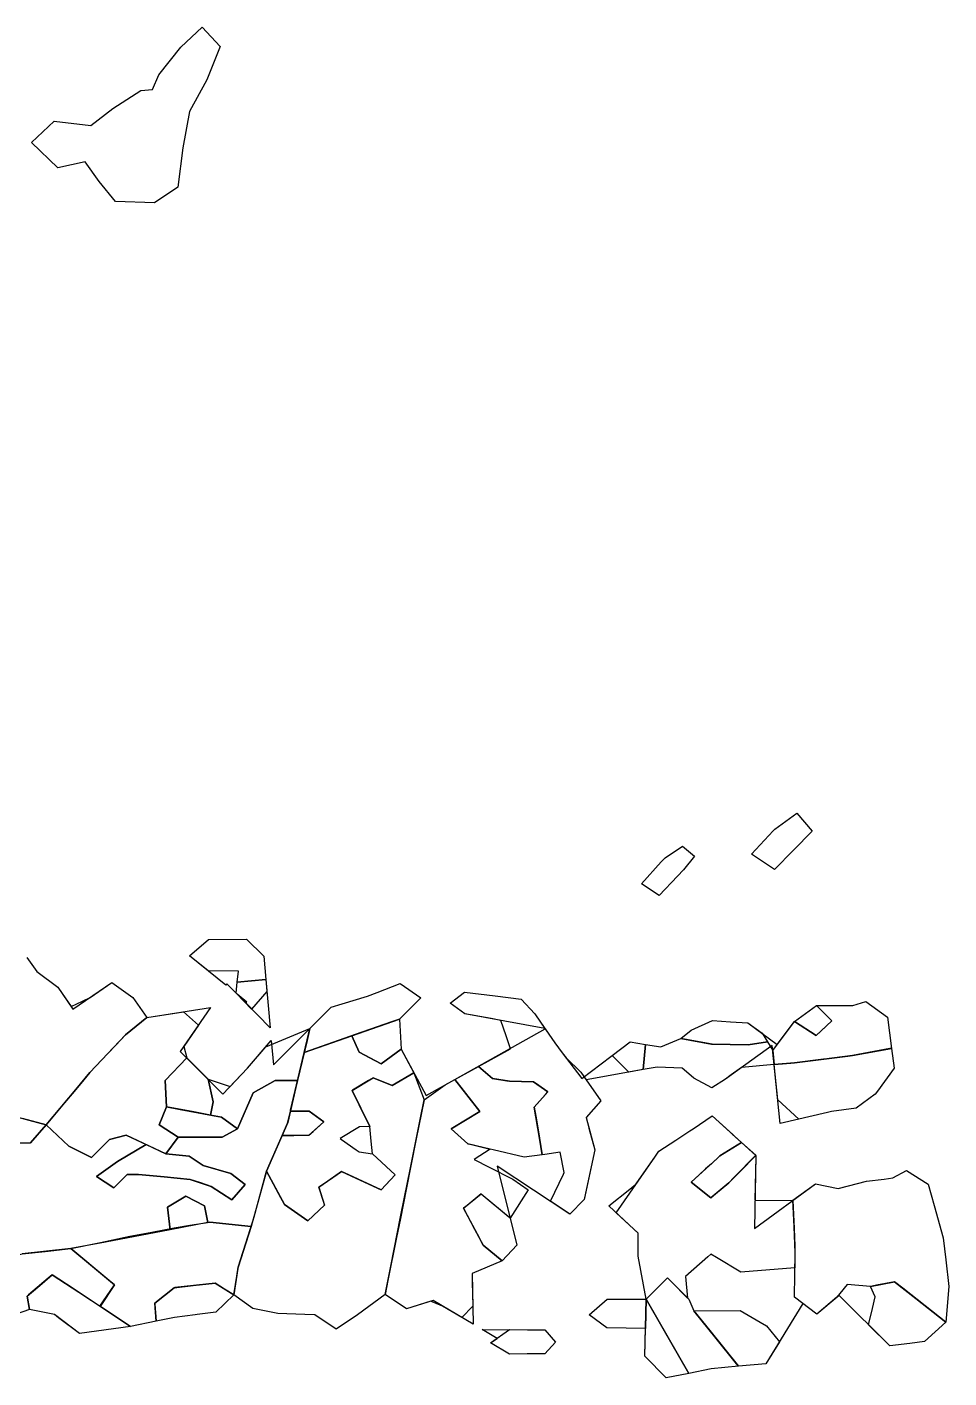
# Model space of a CAD drawing. Header units: metres. Extents: x 469759 to 470079, y 4349683 to 4349873.
# Drawn here: x 469949 to 470078.9, y 4349682.7 to 4349873.1 of the extents above; entities that cross this region are included whole.
import ezdxf

# ---------------------------------------------------------------- set-up
doc = ezdxf.new("R2010")
doc.units = ezdxf.units.M
for name, color, linetype in [('0.500-1.000', 4, 'Continuous'), ('1.000-1.500', 5, 'Continuous'), ('综合图_历史矿块', 7, 'Continuous')]:
    doc.layers.add(name, color=color, linetype=linetype)

msp = doc.modelspace()

# ---------------------------------------------------------------- linework, layer by layer
at = {"layer": '0.500-1.000', "color": 4, "lineweight": 30}
for points in [[(469983.26, 4349732.01), (469979.72, 4349735.63), (469979.97, 4349735.66), (469978.6, 4349736.77), (469977.17, 4349738.24), (469977.03, 4349738.04), (469971.88, 4349742.2), (469974.58, 4349744.46), (469979.92, 4349744.53), (469982.35, 4349742.15), (469982.65, 4349738.83), (469983.26, 4349732.01)], [(470008.61, 4349735.49), (470010.65, 4349737.08), (470014.99, 4349736.53), (470018.63, 4349736.07), (470020.58, 4349734.02), (470021.37, 4349732.84), (470021.97, 4349731.95), (470010.72, 4349733.99), (470008.61, 4349735.49)], [(470051.73, 4349714.04), (470051.5, 4349703.74), (470060.1, 4349710.06), (470063.32, 4349709.4), (470067.33, 4349710.41), (470069.81, 4349710.72), (470071.02, 4349710.87), (470072.93, 4349711.93), (470075.98, 4349710.01), (470076.83, 4349706.99), (470078.13, 4349702.41), (470078.49, 4349699.34), (470078.93, 4349695.58), (470078.47, 4349690.56), (470075.48, 4349687.84), (470073.42, 4349687.56), (470070.58, 4349687.19), (470063.44, 4349694.32), (470060.31, 4349691.68), (470058.33, 4349693.17), (470053.13, 4349684.68), (470049.26, 4349684.33), (470045.4, 4349683.97), (470042.25, 4349683.33), (470039.09, 4349682.68), (470036.09, 4349685.74), (470036.17, 4349689.64), (470030.71, 4349689.75), (470028.22, 4349691.57), (470030.78, 4349693.8), (470036.25, 4349693.78), (470035.12, 4349699.87), (470035.12, 4349703.09), (470032.05, 4349705.94), (470037.47, 4349713.82), (470038.04, 4349714.66), (470040.45, 4349716.22), (470042.43, 4349717.5), (470042.86, 4349717.78), (470045.55, 4349719.63), (470048.46, 4349717), (470048.44, 4349716.99), (470049.69, 4349715.88), (470051.73, 4349714.04)], [(470023.49, 4349687.74), (470021.99, 4349686.1), (470019.47, 4349686.07), (470016.98, 4349686.05), (470014.31, 4349687.61), (470015.25, 4349688.26), (470013.12, 4349689.52), (470019.54, 4349689.48), (470021.97, 4349689.46), (470023.49, 4349687.74)]]:
    msp.add_lwpolyline(points, close=True, dxfattribs=at)
msp.add_lwpolyline([(469948.98, 4349741.94), (469950.37, 4349739.99), (469953.34, 4349737.75), (469955.46, 4349734.65), (469960.94, 4349738.42), (469963.9, 4349736.33), (469965.89, 4349733.5), (469974.85, 4349734.88), (469970.6, 4349728.7), (469976.6, 4349722.7), (469980.07, 4349726.34), (469983.42, 4349730.26), (469983.73, 4349726.82), (469991.87, 4349734.96), (469993.42, 4349735.42), (469996.98, 4349736.48), (469998.34, 4349737.01), (470001.58, 4349738.28), (470004.5, 4349736.26), (470001.5, 4349733.26), (470001.73, 4349729.01), (470005.27, 4349722.48), (470009.29, 4349724.73), (470022.03, 4349731.88), (470023.36, 4349729.9), (470024.41, 4349728.52), (470027.19, 4349724.87), (470034, 4349730.04), (470036.15, 4349729.7), (470038.3, 4349729.37), (470041.13, 4349730.54), (470042.59, 4349731.71), (470045.6, 4349733.06), (470048.15, 4349732.9), (470050.56, 4349732.75), (470054.74, 4349729.7), (470057.14, 4349732.94), (470060.25, 4349735.19), (470060.33, 4349735.19), (470065.37, 4349735.19), (470067.22, 4349735.76), (470070.27, 4349733.53), (470070.85, 4349729.14), (470071.21, 4349726.37), (470068.85, 4349723.1), (470068.54, 4349722.68), (470065.87, 4349720.72), (470062.36, 4349720.22), (470061.81, 4349720.09), (470055.13, 4349718.54), (470054.02, 4349729.54), (470047.42, 4349724.81), (470045.49, 4349723.57), (470042.97, 4349724.93), (470041.34, 4349726.34), (470037.81, 4349726.51), (470035.81, 4349726.15), (470027.78, 4349724.71), (470029.85, 4349721.73), (470027.79, 4349719.4), (470029, 4349714.84), (470027.54, 4349707.85), (470025.5, 4349705.79), (470015.25, 4349712.53), (470018.02, 4349701.42), (470015.97, 4349699.18), (470011.72, 4349697.39), (470011.88, 4349690.25), (470006.23, 4349693.59), (470002.47, 4349692.43), (469999.46, 4349694.44), (469995.59, 4349691.6), (469995.58, 4349691.59), (469992.57, 4349689.54), (469989.58, 4349691.59), (469988.14, 4349691.64), (469984.33, 4349691.76), (469982.23, 4349692.18), (469980.8, 4349692.47), (469978.13, 4349694.38), (469975.59, 4349691.97), (469972.98, 4349691.63), (469972.7, 4349691.59), (469969.8, 4349691.22), (469967.19, 4349690.67), (469963.59, 4349689.93), (469956.37, 4349688.93), (469952.85, 4349691.63), (469949.35, 4349692.34), (469945.58, 4349691.02)], dxfattribs=at)
at = {"layer": '1.000-1.500', "color": 5, "lineweight": 30}
for points in [[(469977.03, 4349738.04), (469971.88, 4349742.2), (469974.58, 4349744.46), (469979.92, 4349744.53), (469982.35, 4349742.15), (469982.65, 4349738.83), (469983.26, 4349732.01), (469979.72, 4349735.63), (469979.97, 4349735.66), (469978.6, 4349736.77), (469977.17, 4349738.24), (469977.03, 4349738.04)], [(470008.61, 4349735.49), (470010.65, 4349737.08), (470014.99, 4349736.53), (470018.63, 4349736.07), (470020.58, 4349734.02), (470021.37, 4349732.84), (470021.97, 4349731.95), (470010.72, 4349733.99), (470008.61, 4349735.49)], [(470028.22, 4349691.57), (470030.78, 4349693.8), (470036.25, 4349693.78), (470035.12, 4349699.87), (470035.12, 4349703.09), (470032.05, 4349705.94), (470037.47, 4349713.82), (470038.04, 4349714.66), (470040.45, 4349716.22), (470042.43, 4349717.5), (470042.86, 4349717.78), (470045.55, 4349719.63), (470048.46, 4349717), (470048.44, 4349716.99), (470049.69, 4349715.88), (470051.73, 4349714.04), (470051.5, 4349703.74), (470060.1, 4349710.06), (470063.32, 4349709.4), (470067.33, 4349710.41), (470069.81, 4349710.72), (470071.02, 4349710.87), (470072.93, 4349711.93), (470075.98, 4349710.01), (470076.83, 4349706.99), (470078.13, 4349702.41), (470078.49, 4349699.34), (470078.93, 4349695.58), (470078.47, 4349690.56), (470075.48, 4349687.84), (470073.42, 4349687.56), (470070.58, 4349687.19), (470063.44, 4349694.32), (470060.31, 4349691.68), (470058.33, 4349693.17), (470053.13, 4349684.68), (470049.26, 4349684.33), (470045.4, 4349683.97), (470042.25, 4349683.33), (470039.09, 4349682.68), (470036.09, 4349685.74), (470036.17, 4349689.64), (470030.71, 4349689.75), (470028.22, 4349691.57)], [(470013.12, 4349689.52), (470019.54, 4349689.48), (470021.97, 4349689.46), (470023.49, 4349687.74), (470021.99, 4349686.1), (470019.47, 4349686.07), (470016.98, 4349686.05), (470014.31, 4349687.61), (470015.25, 4349688.26), (470013.12, 4349689.52)]]:
    msp.add_lwpolyline(points, close=True, dxfattribs=at)
msp.add_lwpolyline([(469948.98, 4349741.94), (469950.37, 4349739.99), (469953.34, 4349737.75), (469955.46, 4349734.65), (469960.94, 4349738.42), (469963.9, 4349736.33), (469965.89, 4349733.5), (469974.85, 4349734.88), (469970.6, 4349728.7), (469976.6, 4349722.7), (469980.07, 4349726.34), (469983.42, 4349730.26), (469983.73, 4349726.82), (469991.87, 4349734.96), (469993.42, 4349735.42), (469996.98, 4349736.48), (469998.34, 4349737.01), (470001.58, 4349738.28), (470004.5, 4349736.26), (470001.5, 4349733.26), (470001.73, 4349729.01), (470005.27, 4349722.48), (470009.29, 4349724.73), (470022.03, 4349731.88), (470023.36, 4349729.9), (470024.41, 4349728.52), (470027.19, 4349724.87), (470034, 4349730.04), (470036.15, 4349729.7), (470038.3, 4349729.37), (470041.13, 4349730.54), (470042.59, 4349731.71), (470045.6, 4349733.06), (470048.15, 4349732.9), (470050.56, 4349732.75), (470054.74, 4349729.7), (470057.14, 4349732.94), (470060.25, 4349735.19), (470060.33, 4349735.19), (470065.37, 4349735.19), (470067.22, 4349735.76), (470070.27, 4349733.53), (470070.85, 4349729.14), (470071.21, 4349726.37), (470068.85, 4349723.1), (470068.54, 4349722.68), (470065.87, 4349720.72), (470062.36, 4349720.22), (470061.81, 4349720.09), (470055.13, 4349718.54), (470054.02, 4349729.54), (470047.42, 4349724.81), (470045.49, 4349723.57), (470042.97, 4349724.93), (470041.34, 4349726.34), (470037.81, 4349726.51), (470035.81, 4349726.15), (470027.78, 4349724.71), (470029.85, 4349721.73), (470027.79, 4349719.4), (470029, 4349714.84), (470027.54, 4349707.85), (470025.5, 4349705.79), (470015.25, 4349712.53), (470018.02, 4349701.42), (470015.97, 4349699.18), (470011.72, 4349697.39), (470011.88, 4349690.25), (470006.23, 4349693.59), (470002.47, 4349692.43), (469999.46, 4349694.44), (469995.59, 4349691.6), (469995.58, 4349691.59), (469992.57, 4349689.54), (469989.58, 4349691.59), (469988.14, 4349691.64), (469984.33, 4349691.76), (469982.23, 4349692.18), (469980.8, 4349692.47), (469978.13, 4349694.38), (469975.59, 4349691.97), (469972.98, 4349691.63), (469972.7, 4349691.59), (469969.8, 4349691.22), (469967.19, 4349690.67), (469963.59, 4349689.93), (469956.37, 4349688.93), (469952.85, 4349691.63), (469949.35, 4349692.34), (469945.58, 4349691.02)], dxfattribs=at)
at = {"layer": '综合图_历史矿块', "color": 9}
for points in [[(469949.64, 4349856.82), (469952.82, 4349859.82), (469957.97, 4349859.24), (469961.07, 4349861.61), (469965.06, 4349864.13), (469966.69, 4349864.28), (469967.58, 4349866.35), (469970.69, 4349870.27), (469973.66, 4349873.1), (469976.23, 4349870.34), (469974.35, 4349865.66), (469971.91, 4349861.19), (469970.97, 4349856.09), (469970.23, 4349850.53), (469966.96, 4349848.33), (469961.49, 4349848.53), (469959.16, 4349851.34), (469957.18, 4349854.11), (469953.35, 4349853.24), (469949.64, 4349856.82)], [(470059.67, 4349759.76), (470057.04, 4349757.09), (470054.34, 4349754.34), (470051.1, 4349756.53), (470054.15, 4349759.79), (470054.4, 4349760.05), (470057.49, 4349762.29), (470059.67, 4349759.76)], [(470043.05, 4349756.21), (470041.53, 4349754.3), (470040.67, 4349753.39), (470038.08, 4349750.68), (470035.6, 4349752.32), (470038.38, 4349755.41), (470038.92, 4349756), (470041.38, 4349757.62), (470043.05, 4349756.21)], [(469974.58, 4349744.46), (469979.92, 4349744.53), (469982.35, 4349742.15), (469982.65, 4349738.83), (469978.62, 4349738.47), (469978.79, 4349740.02), (469974.52, 4349740.07), (469971.88, 4349742.2), (469974.58, 4349744.46)], [(469982.65, 4349738.83), (469982.8, 4349737.17), (469980.65, 4349734.68), (469978.46, 4349736.92), (469978.62, 4349738.47), (469982.65, 4349738.83)], [(470004.5, 4349736.26), (470001.5, 4349733.26), (470000.35, 4349732.86), (469995.23, 4349731.07), (469988.06, 4349728.56), (469988.87, 4349731.96), (469991.87, 4349734.96), (469993.42, 4349735.42), (469996.98, 4349736.48), (469998.34, 4349737.01), (470001.58, 4349738.28), (470004.5, 4349736.26)], [(470014.99, 4349736.53), (470018.63, 4349736.07), (470020.58, 4349734.02), (470021.37, 4349732.84), (470023.36, 4349729.9), (470024.41, 4349728.52), (470024.97, 4349727.79), (470027.04, 4349725.77), (470027.88, 4349724.56), (470029.85, 4349721.73), (470027.79, 4349719.4), (470028.19, 4349717.89), (470029, 4349714.84), (470028.14, 4349710.69), (470027.54, 4349707.85), (470025.5, 4349705.79), (470022.79, 4349707.58), (470024.61, 4349711.4), (470024.72, 4349711.62), (470024.12, 4349714.49), (470021.99, 4349714.19), (470021.6, 4349714.13), (470021.23, 4349716.49), (470020.49, 4349720.85), (470022.07, 4349722.62), (470022.41, 4349723), (470020.64, 4349724.24), (470020.38, 4349724.43), (470017.01, 4349724.51), (470014.62, 4349724.87), (470012.61, 4349726.59), (470017.15, 4349729.08), (470016.52, 4349730.9), (470015.76, 4349733.08), (470014.4, 4349733.33), (470010.72, 4349733.99), (470008.61, 4349735.49), (470010.65, 4349737.08), (470014.99, 4349736.53)], [(470070.27, 4349733.53), (470070.85, 4349729.14), (470070.6, 4349729.1), (470065.32, 4349728.13), (470061.33, 4349727.62), (470061.25, 4349727.61), (470057.17, 4349727.08), (470054.29, 4349726.85), (470054.09, 4349728.83), (470057.14, 4349732.94), (470060.22, 4349730.95), (470060.82, 4349731.51), (470062.44, 4349733), (470060.35, 4349735.08), (470060.25, 4349735.19), (470060.33, 4349735.19), (470065.37, 4349735.19), (470067.22, 4349735.76), (470070.27, 4349733.53)], [(469973.15, 4349732.41), (469971.09, 4349729.41), (469971.52, 4349727.78), (469968.46, 4349724.61), (469968.64, 4349720.9), (469967.6, 4349718.34), (469970.31, 4349716.6), (469968.57, 4349714.27), (469962.98, 4349716.9), (469960.6, 4349716.28), (469958.09, 4349713.75), (469954.89, 4349715.34), (469951.69, 4349718.38), (469955.86, 4349723.34), (469957.85, 4349725.74), (469962.88, 4349731.06), (469965.89, 4349733.5), (469971.06, 4349734.3), (469973.15, 4349732.41)], [(470062.44, 4349733), (470060.22, 4349730.95), (470057.14, 4349732.94), (470060.25, 4349735.19), (470062.44, 4349733)], [(469988.87, 4349731.96), (469988.47, 4349730.26), (469987.13, 4349724.62), (469983.96, 4349724.62), (469980.89, 4349722.86), (469978.64, 4349717.8), (469976.4, 4349719.45), (469974.87, 4349719.74), (469975.22, 4349721.61), (469974.52, 4349724.78), (469977.64, 4349723.78), (469980.07, 4349726.34), (469982.66, 4349729.37), (469988.87, 4349731.96)], [(470001.73, 4349729.01), (469998.92, 4349726.97), (469995.81, 4349728.58), (469994.78, 4349730.91), (470001.5, 4349733.26), (470001.73, 4349729.01)], [(470048.15, 4349732.9), (470050.56, 4349732.75), (470052.59, 4349731.27), (470053.34, 4349730.04), (470050.61, 4349729.63), (470048.07, 4349729.67), (470047.92, 4349729.68), (470045.54, 4349729.72), (470041.13, 4349730.54), (470042.59, 4349731.71), (470045.6, 4349733.06), (470048.15, 4349732.9)], [(469995.81, 4349728.58), (469998.01, 4349727.44), (469998.92, 4349726.97), (470001.73, 4349729.01), (470003.51, 4349725.71), (470000.47, 4349723.91), (469997.77, 4349725), (469997.13, 4349724.61), (469994.86, 4349723.24), (469994.8, 4349723.2), (469997.31, 4349718.12), (469995.84, 4349718.09), (469993.14, 4349716.41), (469993.33, 4349716.28), (469995.37, 4349714.83), (469995.8, 4349714.53), (469997.67, 4349714.29), (470000.89, 4349711.29), (469998.9, 4349709.19), (469994.34, 4349711.3), (469993.3, 4349711.78), (469990.9, 4349710.09), (469990.14, 4349709.55), (469990.94, 4349707.04), (469988.56, 4349704.84), (469985.27, 4349707.12), (469984.75, 4349708.08), (469982.74, 4349711.81), (469984.96, 4349716.86), (469986.59, 4349716.87), (469988.71, 4349716.88), (469989.32, 4349717.42), (469990.84, 4349718.77), (469988.78, 4349720.29), (469986.11, 4349720.27), (469986.15, 4349720.42), (469988.06, 4349728.56), (469991.01, 4349729.59), (469994.78, 4349730.91), (469995.81, 4349728.58)], [(470036.15, 4349729.7), (470035.81, 4349726.15), (470033.82, 4349725.79), (470031.46, 4349728.11), (470034, 4349730.04), (470036.15, 4349729.7)], [(470045.48, 4349729.73), (470045.54, 4349729.72), (470050.61, 4349729.63), (470053.34, 4349730.04), (470054.09, 4349728.82), (470054.29, 4349726.85), (470049.71, 4349726.45), (470048.24, 4349725.4), (470047.42, 4349724.81), (470045.49, 4349723.57), (470042.97, 4349724.93), (470042.28, 4349725.53), (470041.34, 4349726.34), (470037.81, 4349726.51), (470035.81, 4349726.15), (470036.15, 4349729.7), (470038.3, 4349729.37), (470041.13, 4349730.54), (470045.48, 4349729.73)], [(470071.21, 4349726.37), (470068.84, 4349723.1), (470068.54, 4349722.68), (470065.87, 4349720.72), (470062.36, 4349720.22), (470061.81, 4349720.09), (470057.78, 4349719.16), (470054.79, 4349721.86), (470054.29, 4349726.85), (470056.66, 4349727.04), (470057.17, 4349727.08), (470064.67, 4349728.05), (470065.32, 4349728.13), (470070.85, 4349729.14), (470071.21, 4349726.37)], [(469971.52, 4349727.78), (469974.52, 4349724.78), (469975.22, 4349721.61), (469974.87, 4349719.74), (469972.52, 4349720.18), (469968.64, 4349720.9), (469968.46, 4349724.61), (469971.52, 4349727.78)], [(470014.62, 4349724.87), (470016.6, 4349724.58), (470017.01, 4349724.51), (470020.38, 4349724.43), (470022.41, 4349723), (470020.49, 4349720.85), (470020.74, 4349719.36), (470021.23, 4349716.49), (470021.6, 4349714.13), (470019.08, 4349713.78), (470014.7, 4349714.83), (470014.26, 4349714.94), (470011.11, 4349715.7), (470008.77, 4349717.8), (470012.81, 4349720.24), (470012.81, 4349720.24), (470012.8, 4349720.26), (470012.15, 4349721.08), (470009.29, 4349724.73), (470012.61, 4349726.59), (470014.62, 4349724.87)], [(470004.35, 4349723.5), (470004.96, 4349721.89), (470003.86, 4349716.39), (470002.43, 4349709.25), (470001.61, 4349705.16), (470001.07, 4349702.5), (469999.86, 4349696.44), (469999.46, 4349694.44), (469995.59, 4349691.6), (469995.58, 4349691.59), (469992.57, 4349689.54), (469989.58, 4349691.59), (469988.14, 4349691.64), (469984.33, 4349691.76), (469982.23, 4349692.18), (469980.8, 4349692.47), (469978.13, 4349694.38), (469978.55, 4349697.03), (469978.74, 4349698.28), (469980.15, 4349702.69), (469981.01, 4349705.37), (469982.74, 4349711.81), (469985.27, 4349707.12), (469988.11, 4349705.15), (469988.56, 4349704.84), (469990.94, 4349707.04), (469990.86, 4349707.28), (469990.14, 4349709.55), (469993.3, 4349711.78), (469995.93, 4349710.56), (469998.9, 4349709.19), (470000.19, 4349710.55), (470000.89, 4349711.29), (469997.67, 4349714.29), (469997.5, 4349716.07), (469997.31, 4349718.12), (469996.76, 4349719.23), (469994.8, 4349723.2), (469997.77, 4349725), (470000.47, 4349723.91), (470003.51, 4349725.71), (470004.35, 4349723.5)], [(470012.81, 4349720.24), (470009.24, 4349718.09), (470008.77, 4349717.8), (470011.11, 4349715.7), (470011.63, 4349715.57), (470014.26, 4349714.94), (470012.03, 4349713.45), (470014.13, 4349712.4), (470017.47, 4349710.72), (470019.61, 4349709.2), (470017.08, 4349705.21), (470013.29, 4349708.36), (470012.99, 4349708.61), (470011.02, 4349707.01), (470010.5, 4349706.6), (470012.08, 4349703.67), (470013.3, 4349701.42), (470015.97, 4349699.18), (470011.72, 4349697.39), (470011.75, 4349696.22), (470011.83, 4349692.8), (470010.27, 4349691.21), (470007.53, 4349692.82), (470006.32, 4349693.33), (470006.2, 4349693.38), (470005.92, 4349693.5), (470002.47, 4349692.43), (469999.46, 4349694.44), (470000.26, 4349698.43), (470001.65, 4349705.38), (470002.21, 4349708.16), (470003.04, 4349712.32), (470004.4, 4349719.1), (470004.96, 4349721.89), (470007.95, 4349723.98), (470009.29, 4349724.73), (470012.81, 4349720.24)], [(469967.6, 4349718.34), (469968.64, 4349720.9), (469970.58, 4349720.54), (469976.4, 4349719.45), (469978.64, 4349717.8), (469976.51, 4349716.63), (469973.41, 4349716.62), (469970.31, 4349716.6), (469967.6, 4349718.34)], [(469990.84, 4349718.77), (469988.71, 4349716.88), (469984.96, 4349716.86), (469985.72, 4349718.58), (469986.11, 4349720.27), (469988.78, 4349720.29), (469990.84, 4349718.77)], [(470049.69, 4349715.88), (470046.66, 4349713.99), (470045.45, 4349712.88), (470044.63, 4349712.14), (470043.74, 4349711.32), (470042.61, 4349710.28), (470045.35, 4349708.09), (470046.01, 4349708.63), (470047.91, 4349710.2), (470049.82, 4349712.13), (470051.36, 4349713.7), (470051.61, 4349713.95), (470051.72, 4349713.84), (470051.59, 4349707.76), (470056.92, 4349707.7), (470057.1, 4349703.73), (470057.21, 4349701.25), (470057.21, 4349698.19), (470049.59, 4349697.58), (470046.15, 4349699.66), (470045.36, 4349700.14), (470044.93, 4349699.75), (470041.81, 4349696.99), (470042.09, 4349693.94), (470039.81, 4349696.22), (470039.25, 4349696.78), (470036.25, 4349693.78), (470035.12, 4349699.87), (470035.12, 4349701.48), (470035.12, 4349703.09), (470034.55, 4349703.62), (470030.98, 4349706.92), (470033.95, 4349709.28), (470034.78, 4349710.01), (470034.96, 4349710.18), (470037.47, 4349713.82), (470038.04, 4349714.66), (470040.45, 4349716.22), (470042.43, 4349717.5), (470042.86, 4349717.78), (470045.55, 4349719.63), (470049.69, 4349715.88)], [(469965.78, 4349715.58), (469968.57, 4349714.27), (469971.85, 4349713.96), (469973.83, 4349712.63), (469977.74, 4349711.52), (469979.73, 4349709.95), (469977.84, 4349707.79), (469976.39, 4349708.74), (469974.95, 4349709.68), (469973.47, 4349710.17), (469971.98, 4349710.65), (469968.34, 4349711.01), (469964.7, 4349711.37), (469963.09, 4349711.34), (469961.25, 4349709.48), (469958.8, 4349711.09), (469961.74, 4349713.21), (469965.78, 4349715.58)], [(470051.73, 4349714.07), (470048.66, 4349710.96), (470047.91, 4349710.2), (470045.35, 4349708.09), (470042.61, 4349710.28), (470046.24, 4349713.62), (470046.66, 4349713.99), (470049.69, 4349715.89), (470051.73, 4349714.07)], [(470075.98, 4349710.01), (470076.83, 4349706.99), (470078.13, 4349702.41), (470078.49, 4349699.34), (470078.93, 4349695.58), (470078.47, 4349690.56), (470072.42, 4349695.32), (470071.24, 4349696.25), (470068.74, 4349695.75), (470067.88, 4349695.57), (470064.59, 4349695.85), (470063.57, 4349694.6), (470063.14, 4349694.07), (470060.31, 4349691.68), (470057.14, 4349694.07), (470057.2, 4349697.26), (470057.25, 4349700.34), (470057.09, 4349703.96), (470056.92, 4349707.72), (470060.1, 4349710.06), (470063.32, 4349709.4), (470063.51, 4349709.45), (470067.33, 4349710.41), (470069.81, 4349710.72), (470071.02, 4349710.87), (470072.93, 4349711.93), (470075.98, 4349710.01)], [(469974, 4349706.92), (469974.5, 4349704.59), (469969.16, 4349703.58), (469968.78, 4349706.74), (469971.37, 4349708.3), (469974, 4349706.92)], [(470016.89, 4349705.37), (470017.08, 4349705.21), (470018.02, 4349701.42), (470015.97, 4349699.18), (470013.3, 4349701.42), (470012.48, 4349702.93), (470010.5, 4349706.6), (470012.99, 4349708.61), (470016.89, 4349705.37)], [(469980.59, 4349704.04), (469978.74, 4349698.28), (469978.71, 4349698.09), (469978.13, 4349694.38), (469976.82, 4349695.2), (469975.51, 4349696.02), (469969.81, 4349695.41), (469969.73, 4349695.4), (469967.02, 4349693.21), (469967.03, 4349693.07), (469967.19, 4349690.67), (469963.59, 4349689.93), (469959.28, 4349692.78), (469961.31, 4349695.8), (469960.56, 4349696.43), (469955.18, 4349700.91), (469959.33, 4349701.78), (469963.49, 4349702.65), (469966.33, 4349703.2), (469966.61, 4349703.25), (469969.73, 4349703.86), (469971.92, 4349704.2), (469974.78, 4349704.65), (469980.59, 4349704.04)], [(469958.22, 4349698.38), (469961.31, 4349695.8), (469959.3, 4349692.77), (469955.5, 4349695.29), (469952.56, 4349697.23), (469951.99, 4349696.74), (469949.2, 4349694.38), (469949.01, 4349694.23), (469949.35, 4349692.34), (469945.58, 4349691.02), (469942.53, 4349693.25), (469942.22, 4349693.73), (469940.2, 4349696.92), (469943.12, 4349698.91), (469945.33, 4349699.45), (469948.31, 4349700.17), (469951.56, 4349700.52), (469955.18, 4349700.91), (469958.22, 4349698.38)], [(469956.29, 4349694.76), (469958.08, 4349693.58), (469963.59, 4349689.93), (469956.37, 4349688.93), (469953.45, 4349691.17), (469952.85, 4349691.63), (469949.35, 4349692.34), (469949.01, 4349694.23), (469950.79, 4349695.73), (469952.56, 4349697.23), (469956.29, 4349694.76)], [(469978.13, 4349694.38), (469975.59, 4349691.97), (469972.98, 4349691.63), (469972.7, 4349691.59), (469969.8, 4349691.22), (469967.19, 4349690.67), (469967.02, 4349693.21), (469969.73, 4349695.4), (469972.41, 4349695.69), (469975.51, 4349696.02), (469978.13, 4349694.38)], [(470042.25, 4349693.78), (470042.55, 4349693.12), (470042.98, 4349692.15), (470045.22, 4349689.37), (470049.26, 4349684.33), (470045.4, 4349683.97), (470042.25, 4349683.33), (470040.99, 4349685.52), (470038.64, 4349689.61), (470036.25, 4349693.78), (470039.25, 4349696.78), (470042.25, 4349693.78)], [(470074.27, 4349693.87), (470078.47, 4349690.56), (470075.48, 4349687.84), (470073.42, 4349687.56), (470070.58, 4349687.19), (470067.58, 4349690.19), (470068.13, 4349692.49), (470068.52, 4349694.1), (470067.88, 4349695.57), (470071.24, 4349696.25), (470074.27, 4349693.87)], [(470036.25, 4349693.78), (470036.17, 4349689.64), (470030.71, 4349689.75), (470028.22, 4349691.57), (470030.78, 4349693.8), (470036.25, 4349693.78)], [(470042.25, 4349683.33), (470039.09, 4349682.68), (470036.09, 4349685.74), (470036.25, 4349693.78), (470042.25, 4349683.33)], [(470052.3, 4349690.55), (470053.23, 4349690.02), (470055.03, 4349687.79), (470053.13, 4349684.68), (470049.26, 4349684.33), (470048.98, 4349684.68), (470046.12, 4349688.24), (470042.98, 4349692.15), (470049.48, 4349692.17), (470052.3, 4349690.55)], [(470019.54, 4349689.48), (470021.97, 4349689.46), (470023.49, 4349687.74), (470021.99, 4349686.1), (470019.47, 4349686.07), (470016.98, 4349686.05), (470014.31, 4349687.61), (470017.01, 4349689.5), (470019.54, 4349689.48)]]:
    msp.add_lwpolyline(points, close=True, dxfattribs=at)
for points in [[(469948.98, 4349741.94), (469950.37, 4349739.99), (469953.34, 4349737.75), (469954.37, 4349736.24), (469955.2, 4349735.03), (469956.82, 4349735.81), (469957.9, 4349736.33), (469960.94, 4349738.42), (469963.9, 4349736.33), (469965.89, 4349733.5), (469962.88, 4349731.06), (469961.5, 4349729.61), (469960.37, 4349728.4), (469957.85, 4349725.74), (469956.99, 4349724.7), (469955.86, 4349723.34), (469953.77, 4349720.86), (469951.69, 4349718.37), (469948.35, 4349719.25)], [(469943.72, 4349715.66), (469949.51, 4349715.8), (469951.69, 4349718.38), (469954.89, 4349715.34), (469958.09, 4349713.75), (469960.6, 4349716.28), (469962.98, 4349716.9), (469965.78, 4349715.58), (469961.74, 4349713.21), (469958.8, 4349711.09), (469961.25, 4349709.48), (469963.09, 4349711.34), (469964.7, 4349711.37), (469968.34, 4349711.01), (469971.98, 4349710.65), (469974.95, 4349709.68), (469977.84, 4349707.79), (469979.73, 4349709.95), (469977.74, 4349711.52), (469973.83, 4349712.63), (469971.85, 4349713.96), (469968.57, 4349714.27), (469970.31, 4349716.6), (469973.41, 4349716.62), (469976.51, 4349716.63), (469978.64, 4349717.8), (469980.89, 4349722.86), (469983.96, 4349724.62), (469987.13, 4349724.62), (469986.9, 4349723.62), (469985.74, 4349718.67), (469982.74, 4349711.81), (469980.59, 4349704.04), (469980.59, 4349704.04), (469974.78, 4349704.65), (469974.49, 4349704.6), (469974, 4349706.92), (469971.37, 4349708.3), (469968.78, 4349706.74), (469969.16, 4349703.58), (469964.98, 4349702.78), (469960.08, 4349701.84), (469955.18, 4349700.91), (469951.74, 4349700.54), (469948.31, 4349700.17)], [(469945.02, 4349720.13), (469951.69, 4349718.37), (469949.51, 4349715.8), (469943.72, 4349715.66)]]:
    msp.add_lwpolyline(points, dxfattribs=at)

doc.saveas('drawing.dxf')
